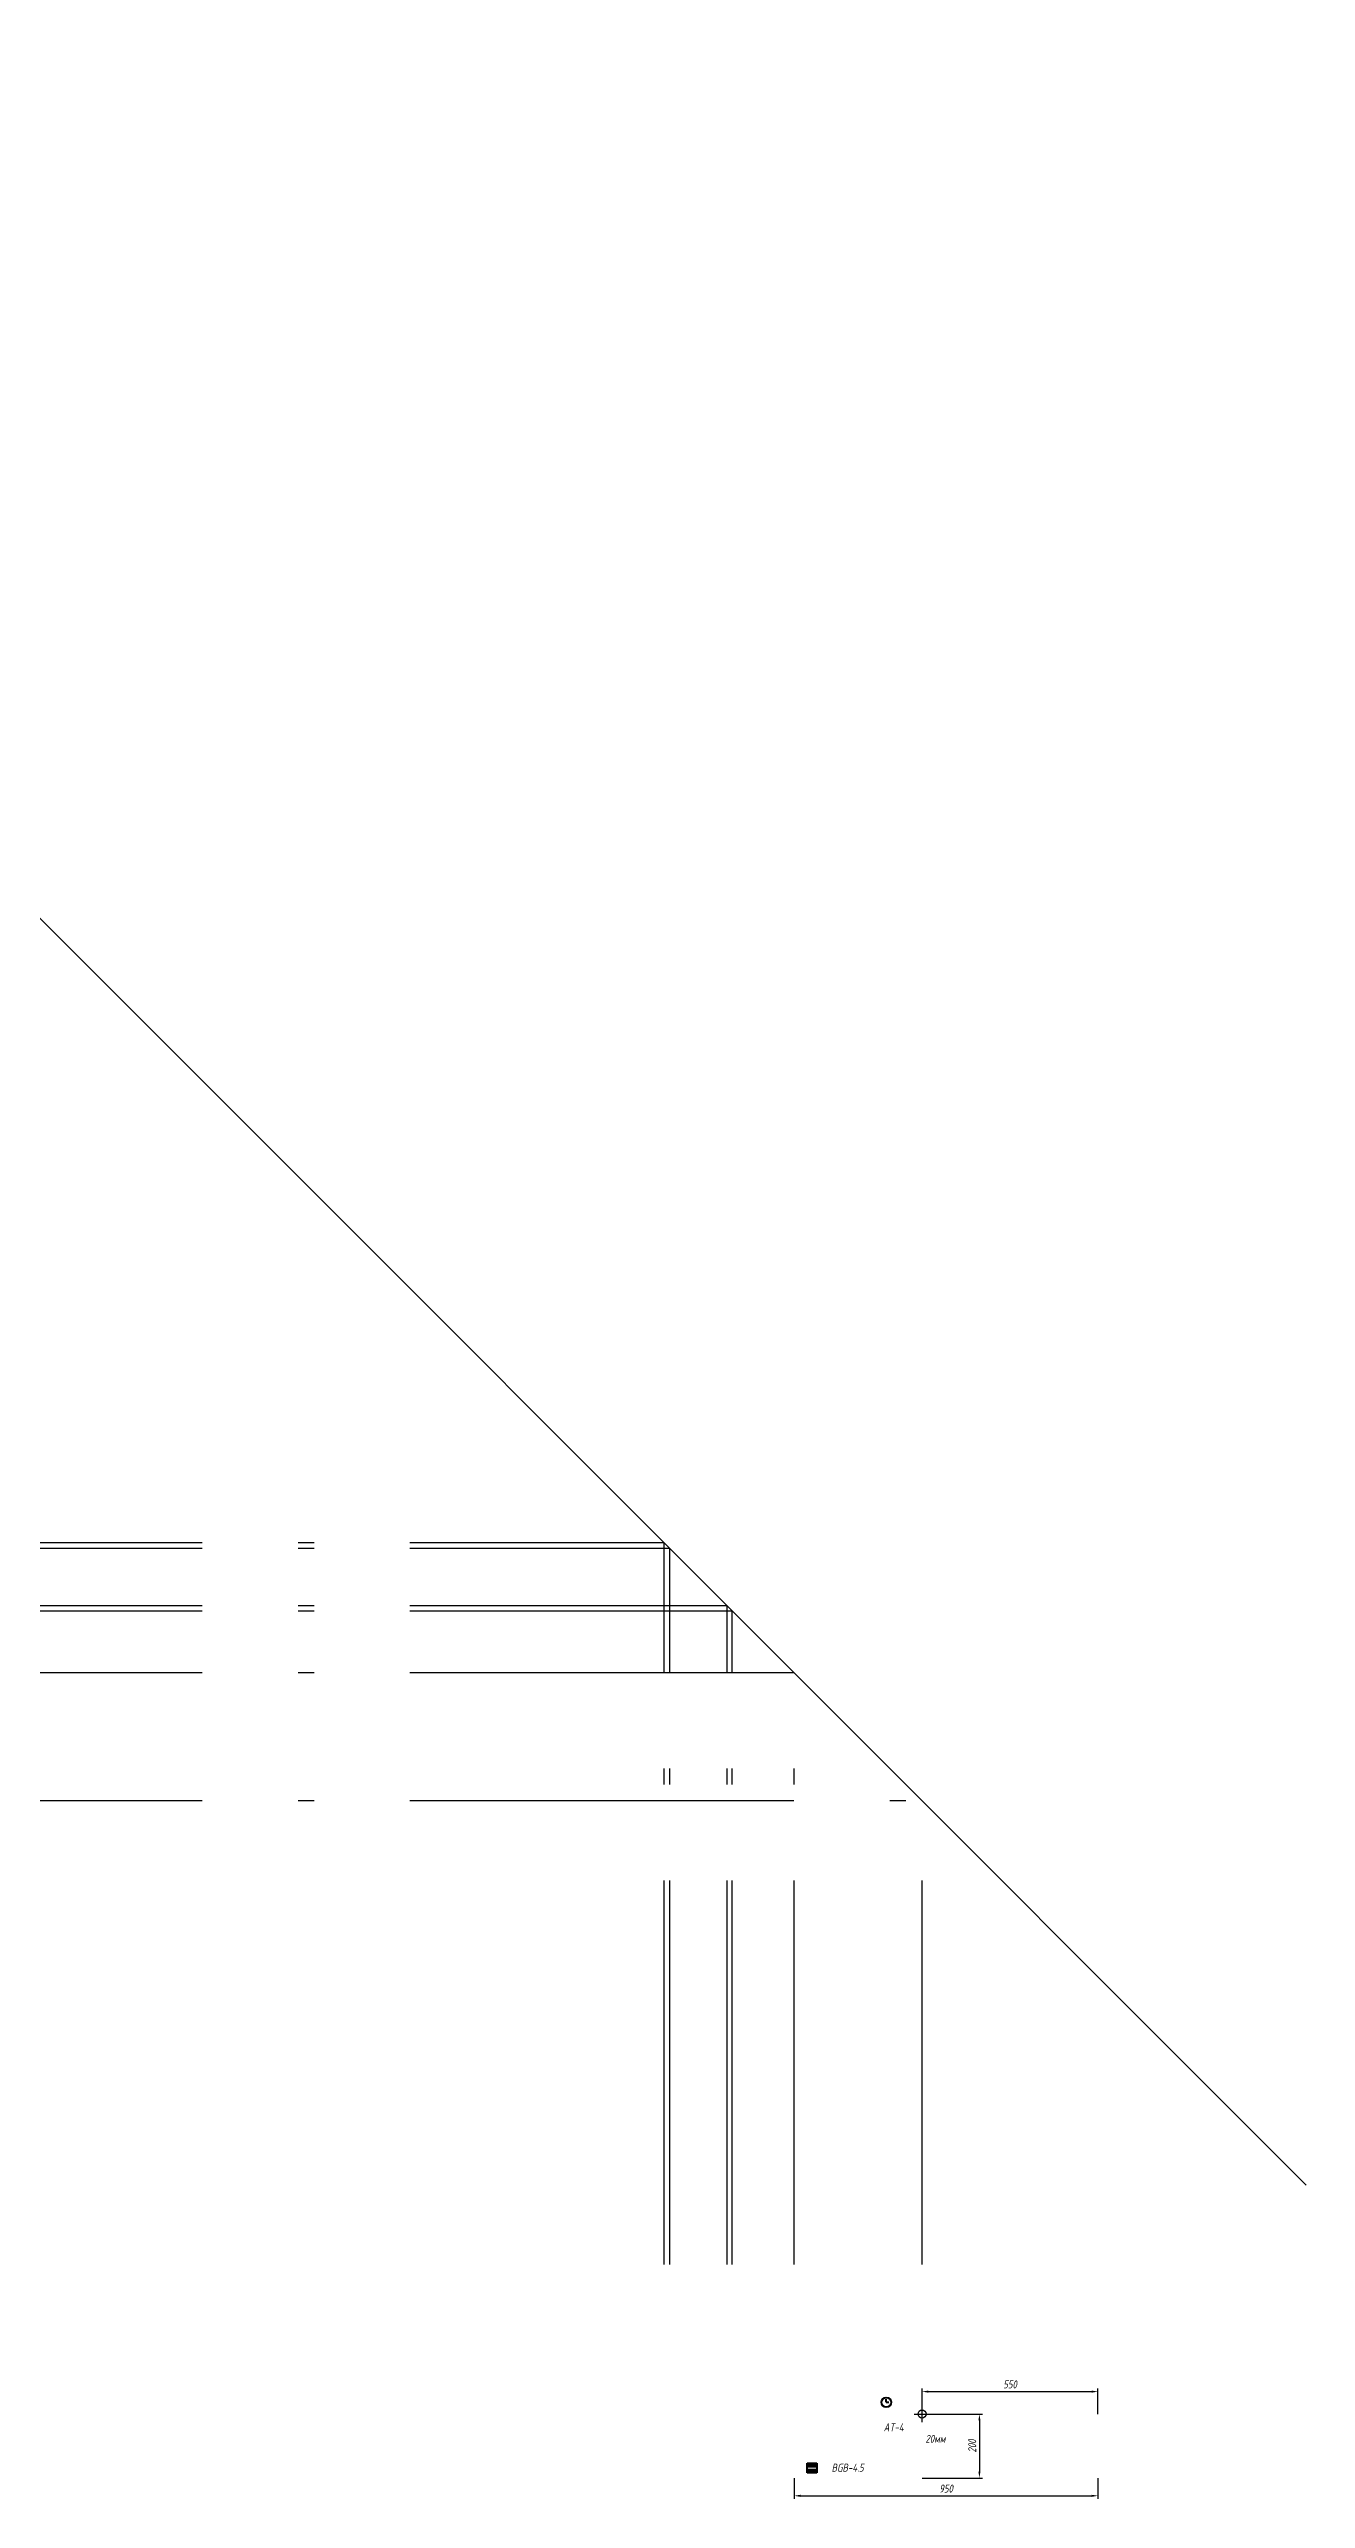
# Model space of a CAD drawing. Header units: millimetres. Extents: x -6448 to 27990, y -9331 to 32982.
# Drawn here: x 24060 to 27990, y 8749 to 16405 of the extents above; entities that cross this region are included whole.
import ezdxf
from ezdxf.enums import TextEntityAlignment as Align

# ---------------------------------------------------------------- set-up
doc = ezdxf.new("R2010")
doc.units = ezdxf.units.MM
doc.header["$PDMODE"] = 34
doc.header["$PDSIZE"] = 25
doc.linetypes.add('ACAD_ISO10W100', pattern=[18.5, 12, -3, 0.5, -3])
doc.layers.add('02 ЭОМ и СС', color=7, linetype='Continuous')
doc.layers.add('11 Привязка размеры', color=7, linetype='Continuous')
doc.layers.add('100 noprint', color=1, linetype='Continuous', plot=False)
doc.styles.get("Standard").update_dxf_attribs({"font": ''})
doc.styles.add('ГОСТ-ISOCPEUR', font='isocpeui.ttf', dxfattribs={"width": 0.8})
doc.styles.get('Standard').set_extended_font_data('Ubuntu')
doc.dimstyles.new('ISO-25', dxfattribs={"dimtxt": 2.5, "dimasz": 2.5, "dimexe": 1.25, "dimexo": 0.625, "dimtad": 1, "dimtxsty": 'Standard', "dimcen": 2.5, "dimadec": 0, "dimazin": 0, "dimtfac": 1, "dimtmove": 0, "dimatfit": 3, "dimfxl": 1, "dimarcsym": 0})

# ---------------------------------------------------------------- blocks, each defined once
blk = doc.blocks.new('часы')
at = {"color": 0, "lineweight": -2}
for q in [(9893.5, 982.52), (9894.25, 981.52)]:
    blk.add_line((9893.5, 981.52), q, dxfattribs=at)
blk.add_circle((9893.5, 981.52), 1.5, dxfattribs=at)
blk = doc.blocks.new('геркон')
at = {"lineweight": -2}
for points in [[(3, 2), (3, 3), (0, 3), (0, 2)], [(3, 0), (3, 1), (0, 1), (0, 0)]]:
    blk.add_hatch(color=0, dxfattribs=at).paths.add_polyline_path(points)
at = {"color": 0, "lineweight": -2}
for p, q in [((0, 0), (0, 3)), ((0, 3), (3, 3)), ((0, 2), (3, 2)), ((0, 1), (3, 1)), ((3, 0), (0, 0)), ((3, 3), (3, 0))]:
    blk.add_line(p, q, dxfattribs=at)
blk = doc.blocks.new('*D41')
at = {"layer": '11 Привязка размеры', "color": 0, "lineweight": -2, "transparency": 16777216}
for p, q in [((26389.9, 8814.3), (26389.9, 8748.7)), ((27339.9, 8814.3), (27339.9, 8748.7)), ((26409.9, 8758.7), (27319.9, 8758.7))]:
    blk.add_line(p, q, dxfattribs=at)
at = {"layer": '11 Привязка размеры', "color": 0, "transparency": 16777216}
for points in [[(26409.9, 8762), (26409.9, 8755.3), (26389.9, 8758.7)], [(27319.9, 8755.3), (27319.9, 8762), (27339.9, 8758.7)]]:
    blk.add_solid(points, dxfattribs=at)
at = {"layer": 'Defpoints', "color": 0, "transparency": 16777216}
for p in [(26389.9, 8814.3), (27339.9, 8814.3), (27339.9, 8758.7)]:
    blk.add_point(p, dxfattribs=at)
at = {"layer": '11 Привязка размеры', "color": 0, "transparency": 16777216, "insert": (26864.9, 8781.2), "char_height": 25, "attachment_point": 5, "style": 'ГОСТ-ISOCPEUR'}
blk.add_mtext('950', dxfattribs=at)
blk = doc.blocks.new('*D43')
at = {"layer": '11 Привязка размеры', "color": 0, "lineweight": -2, "transparency": 16777216}
for p, q in [((26789.9, 9014.3), (26979.2, 9014.3)), ((26969.2, 8994.3), (26969.2, 8834.3)), ((26789.9, 8814.3), (26979.2, 8814.3))]:
    blk.add_line(p, q, dxfattribs=at)
at = {"layer": '11 Привязка размеры', "color": 0, "transparency": 16777216}
for points in [[(26972.5, 8994.3), (26965.9, 8994.3), (26969.2, 9014.3)], [(26965.9, 8834.3), (26972.5, 8834.3), (26969.2, 8814.3)]]:
    blk.add_solid(points, dxfattribs=at)
at = {"layer": 'Defpoints', "color": 0, "transparency": 16777216}
for p in [(26789.9, 9014.3), (26789.9, 8814.3), (26969.2, 8814.3)]:
    blk.add_point(p, dxfattribs=at)
at = {"layer": '11 Привязка размеры', "color": 0, "transparency": 16777216, "insert": (26946.7, 8914.3), "char_height": 25, "attachment_point": 5, "rotation": 90, "style": 'ГОСТ-ISOCPEUR'}
blk.add_mtext('200', dxfattribs=at)
blk = doc.blocks.new('*D44')
at = {"layer": '11 Привязка размеры', "color": 0, "lineweight": -2, "transparency": 16777216}
for p, q in [((26789.9, 9014.3), (26789.9, 9094.3)), ((26809.9, 9084.3), (27319.9, 9084.3)), ((27339.9, 9014.3), (27339.9, 9094.3))]:
    blk.add_line(p, q, dxfattribs=at)
at = {"layer": '11 Привязка размеры', "color": 0, "transparency": 16777216}
for points in [[(26809.9, 9087.6), (26809.9, 9080.9), (26789.9, 9084.3)], [(27319.9, 9080.9), (27319.9, 9087.6), (27339.9, 9084.3)]]:
    blk.add_solid(points, dxfattribs=at)
at = {"layer": 'Defpoints', "color": 0, "transparency": 16777216}
for p in [(27339.9, 9084.3), (26789.9, 9014.3), (27339.9, 9014.3)]:
    blk.add_point(p, dxfattribs=at)
at = {"layer": '11 Привязка размеры', "color": 0, "transparency": 16777216, "insert": (27064.9, 9106.8), "char_height": 25, "attachment_point": 5, "style": 'ГОСТ-ISOCPEUR'}
blk.add_mtext('550', dxfattribs=at)

msp = doc.modelspace()

# ---------------------------------------------------------------- linework, layer by layer
at = {"layer": '100 noprint', "color": 1, "lineweight": -2, "ltscale": 100, "flags": 128}
msp.add_lwpolyline([(21315.2, 16404.8), (27990.4, 9729.6)], dxfattribs=at)
at = {"layer": '100 noprint', "color": 1, "linetype": 'ACAD_ISO10W100', "lineweight": -2, "ltscale": 100, "flags": 128}
for points in [[(25983.4, 9481.3), (25983.4, 11736.6), (12451.2, 11736.6)], [(26001.4, 9481.3), (26001.4, 11718.6), (12451.2, 11718.6)], [(26180.4, 9481.3), (26180.4, 11539.6), (12451.2, 11539.6)], [(26196.4, 9481.3), (26196.4, 11523.6), (12451.2, 11523.6)], [(26389.9, 9481.3), (26389.9, 11330.1), (12451.2, 11330.1)], [(26789.9, 9481.3), (26789.9, 10930.1), (12451.2, 10930.1)]]:
    msp.add_lwpolyline(points, dxfattribs=at)
at = {"layer": '11 Привязка размеры', "lineweight": -2}
msp.add_point((26789.9, 9014.3), dxfattribs=at)
msp.add_point((26789.9, 9014.3), dxfattribs=at)

# ---------------------------------------------------------------- block references
at = {"layer": '02 ЭОМ и СС', "color": 5, "lineweight": 40, "xscale": 10, "yscale": 10, "zscale": 10}
msp.add_blockref('часы', (-72256.9, -764.4), dxfattribs=at)
at = {"layer": '02 ЭОМ и СС', "lineweight": 40, "xscale": 10, "yscale": 10, "zscale": 10}
msp.add_blockref('геркон', (26431.1, 8830.6), dxfattribs=at)

# ---------------------------------------------------------------- texts
at = {"layer": '02 ЭОМ и СС', "linetype": 'Continuous', "style": 'ГОСТ-ISOCPEUR', "width": 0.8}
for s, p in [('AT-4', (26732.3, 8960.4)), ('BGB-4.5', (26607.3, 8834))]:
    msp.add_text(s, height=25, dxfattribs=at).set_placement(p, align=Align.RIGHT)
at = {"layer": '11 Привязка размеры', "style": 'ГОСТ-ISOCPEUR', "width": 0.8}
msp.add_text('20мм', height=25, dxfattribs=at).set_placement((26862.9, 8924.2), align=Align.RIGHT)

# ---------------------------------------------------------------- dimensions: what is measured, and where the dimension line sits
at = {"layer": '11 Привязка размеры'}
dim = msp.add_linear_dim(base=(27339.9, 9084.3), p1=(26789.9, 9014.3), p2=(27339.9, 9014.3), dimstyle='ISO-25', override={"dimtxt": 25, "dimasz": 20, "dimexe": 10, "dimexo": 0, "dimgap": 10, "dimdec": 0, "dimtxsty": 'ГОСТ-ISOCPEUR'}, dxfattribs=at)
dim.commit()
dim.dimension.update_dxf_attribs({"geometry": '*D44', "text_midpoint": (27064.9, 9106.8)})
dim = msp.add_linear_dim(base=(26969.2, 8814.3), p1=(26789.9, 9014.3), p2=(26789.9, 8814.3), angle=90, dimstyle='ISO-25', override={"dimtxt": 25, "dimasz": 20, "dimexe": 10, "dimexo": 0, "dimgap": 10, "dimdec": 0, "dimtxsty": 'ГОСТ-ISOCPEUR'}, dxfattribs=at)
dim.commit()
dim.dimension.update_dxf_attribs({"geometry": '*D43', "text_midpoint": (26969.2, 8914.3), "dimtype": 160})
dim = msp.add_linear_dim(base=(27339.9, 8758.7), p1=(26389.9, 8814.3), p2=(27339.9, 8814.3), dimstyle='ISO-25', override={"dimtxt": 25, "dimasz": 20, "dimexe": 10, "dimexo": 0, "dimgap": 10, "dimdec": 0, "dimtxsty": 'ГОСТ-ISOCPEUR'}, dxfattribs=at)
dim.commit()
dim.dimension.update_dxf_attribs({"geometry": '*D41', "text_midpoint": (26864.9, 8758.7), "dimtype": 160})

doc.saveas('drawing.dxf')
